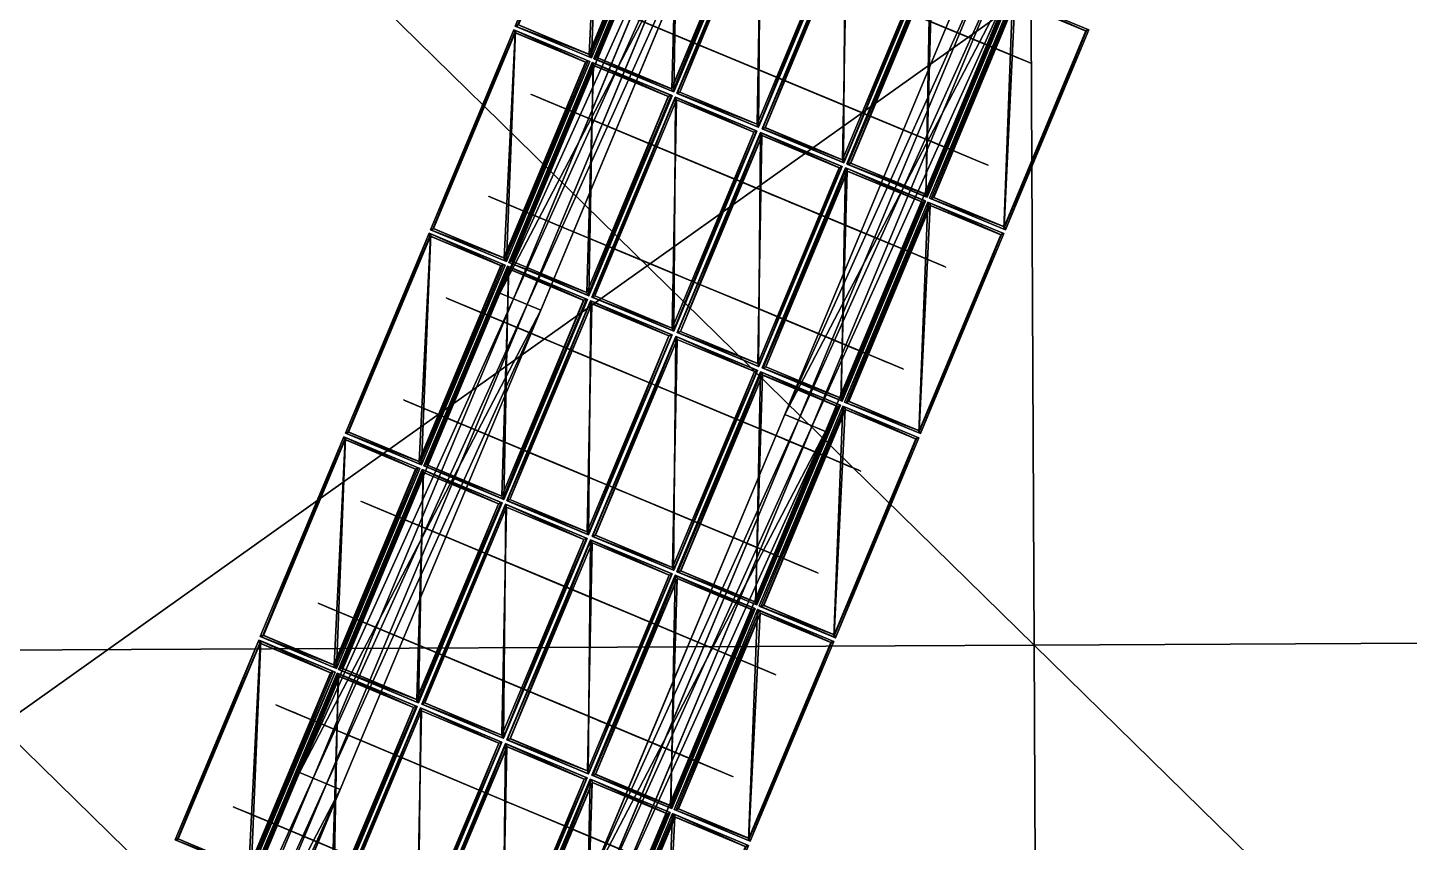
# Model space of a CAD drawing. Extents: x -372 to 678, y -263 to 741.
# Drawn here: x 245.29 to 260.92, y 173.12 to 182.33 of the extents above; entities that cross this region are included whole.
import ezdxf

# ---------------------------------------------------------------- set-up
doc = ezdxf.new("R2010")
doc.units = 0
doc.header["$LTSCALE"] = 0.0254
doc.layers.get('0').update_dxf_attribs({"linetype": 'CONTINUOUS'})
doc.layers.add('LOCATION_SNAPSHOT', color=144, linetype='CONTINUOUS')
doc.layers.add('LOCATION_TERRAIN', color=36, linetype='CONTINUOUS')

# ---------------------------------------------------------------- blocks, each defined once
blk = doc.blocks.new('LOCATION_SNAPSHOT')
at = {"color": 8}
mesh = blk.add_polyface(dxfattribs=at)
corners = [(-369.308, -262.945), (369.306, 262.947), (-371.821, 259.377), (371.824, -259.377)]
mesh.append_faces([[corners[k] for k in face] for face in [(0, 1, 2), (1, 0, 3)]], dxfattribs={"vtx0": -1, "color": 8})
blk = doc.blocks.new('LOCATION_TERRAIN')
at = {"color": 8}
mesh = blk.add_polyface(dxfattribs=at)
corners = [(256.672, 175.348, 9.268), (256.612, 187.784, 8.785), (244.051, 187.724, 8.747)]
mesh.append_faces([[corners[k] for k in face] for face in [(0, 1, 2)]], dxfattribs={"color": 8})
mesh = blk.add_polyface(dxfattribs=at)
corners = [(269.234, 175.409, 9), (269.174, 187.845, 8.823), (256.612, 187.784, 8.785)]
mesh.append_faces([[corners[k] for k in face] for face in [(0, 1, 2)]], dxfattribs={"color": 8})
mesh = blk.add_polyface(dxfattribs=at)
corners = [(269.234, 175.409, 9), (256.612, 187.784, 8.785), (256.672, 175.348, 9.268)]
mesh.append_faces([[corners[k] for k in face] for face in [(0, 1, 2)]], dxfattribs={"color": 8})
mesh = blk.add_polyface(dxfattribs=at)
corners = [(256.672, 175.348, 9.268), (244.051, 187.724, 8.747), (244.111, 175.287, 9.537)]
mesh.append_faces([[corners[k] for k in face] for face in [(0, 1, 2)]], dxfattribs={"color": 8})
mesh = blk.add_polyface(dxfattribs=at)
corners = [(256.732, 162.912, 9.557), (256.672, 175.348, 9.268), (244.111, 175.287, 9.537)]
mesh.append_faces([[corners[k] for k in face] for face in [(0, 1, 2)]], dxfattribs={"color": 8})
mesh = blk.add_polyface(dxfattribs=at)
corners = [(256.732, 162.912, 9.557), (244.111, 175.287, 9.537), (244.171, 162.851, 10.151)]
mesh.append_faces([[corners[k] for k in face] for face in [(0, 1, 2)]], dxfattribs={"color": 8})
mesh = blk.add_polyface(dxfattribs=at)
corners = [(269.294, 162.972, 8.963), (269.234, 175.409, 9), (256.672, 175.348, 9.268)]
mesh.append_faces([[corners[k] for k in face] for face in [(0, 1, 2)]], dxfattribs={"color": 8})
mesh = blk.add_polyface(dxfattribs=at)
corners = [(269.294, 162.972, 8.963), (256.672, 175.348, 9.268), (256.732, 162.912, 9.557)]
mesh.append_faces([[corners[k] for k in face] for face in [(0, 1, 2)]], dxfattribs={"color": 8})
blk = doc.blocks.new('GROUP_55')
at = {"color": 0}
for p, q in [((41.172, -1.702, -0.221), (35.184, -1.444, -0.229)), ((41.172, -1.702, 0.279), (35.184, -1.444, 0.271)), ((41.172, -1.702, 0.279), (35.184, -1.444, 0.271)), ((41.172, -1.702, -0.221), (35.184, -1.444, -0.229)), ((41.165, -1.869, -0.221), (35.177, -1.611, -0.229)), ((41.165, -1.869, -0.221), (35.177, -1.611, -0.229)), ((41.165, -1.869, 0.029), (35.177, -1.611, 0.021)), ((41.165, -1.869, 0.029), (35.177, -1.611, 0.021)), ((41.151, -2.202, 0.279), (41.172, -1.702, 0.279)), ((41.151, -2.202, 0.279), (41.172, -1.702, 0.279)), ((41.172, -1.702, -0.221), (41.165, -1.869, -0.221)), ((41.172, -1.702, -0.221), (41.165, -1.869, -0.221)), ((41.172, -1.702, 0.279), (41.172, -1.702, -0.221)), ((47.041, -1.946, -0.212), (41.172, -1.702, -0.221)), ((47.041, -1.946, 0.288), (41.172, -1.702, 0.279)), ((47.041, -1.946, 0.288), (41.172, -1.702, 0.279)), ((47.041, -1.946, -0.212), (41.172, -1.702, -0.221)), ((41.172, -1.702, 0.279), (41.172, -1.702, -0.221)), ((41.158, -2.035, 0.029), (35.17, -1.777, 0.021)), ((41.158, -2.035, 0.029), (35.17, -1.777, 0.021)), ((41.158, -2.035, -0.221), (35.17, -1.777, -0.229)), ((41.158, -2.035, -0.221), (35.17, -1.777, -0.229)), ((41.165, -1.869, 0.029), (41.158, -2.035, 0.029)), ((41.165, -1.869, 0.029), (41.158, -2.035, 0.029)), ((41.165, -1.869, -0.221), (41.165, -1.869, 0.029)), ((47.034, -2.112, -0.212), (41.165, -1.869, -0.221)), ((47.034, -2.112, -0.212), (41.165, -1.869, -0.221)), ((47.034, -2.112, 0.038), (41.165, -1.869, 0.029)), ((41.165, -1.869, -0.221), (41.165, -1.869, 0.029)), ((47.034, -2.112, 0.038), (41.165, -1.869, 0.029)), ((41.151, -2.202, -0.221), (35.162, -1.944, -0.229)), ((41.151, -2.202, -0.221), (35.162, -1.944, -0.229)), ((41.151, -2.202, 0.279), (35.162, -1.944, 0.271)), ((41.151, -2.202, 0.279), (35.162, -1.944, 0.271)), ((47.021, -2.445, 0.288), (47.041, -1.946, 0.288)), ((47.021, -2.445, 0.288), (47.041, -1.946, 0.288)), ((47.041, -1.946, -0.212), (47.034, -2.112, -0.212)), ((47.041, -1.946, -0.212), (47.034, -2.112, -0.212)), ((47.041, -1.946, 0.288), (47.041, -1.946, -0.212)), ((52.795, -2.174, -0.202), (47.041, -1.946, -0.212)), ((52.795, -2.174, 0.298), (47.041, -1.946, 0.288)), ((52.795, -2.174, 0.298), (47.041, -1.946, 0.288)), ((52.795, -2.174, -0.202), (47.041, -1.946, -0.212)), ((47.041, -1.946, 0.288), (47.041, -1.946, -0.212)), ((41.158, -2.035, -0.221), (41.151, -2.202, -0.221)), ((41.158, -2.035, -0.221), (41.151, -2.202, -0.221)), ((41.158, -2.035, 0.029), (41.158, -2.035, -0.221)), ((47.028, -2.279, 0.038), (41.158, -2.035, 0.029)), ((47.028, -2.279, 0.038), (41.158, -2.035, 0.029)), ((47.028, -2.279, -0.212), (41.158, -2.035, -0.221)), ((41.158, -2.035, 0.029), (41.158, -2.035, -0.221)), ((47.028, -2.279, -0.212), (41.158, -2.035, -0.221)), ((47.034, -2.112, 0.038), (47.028, -2.279, 0.038)), ((47.034, -2.112, 0.038), (47.028, -2.279, 0.038)), ((47.034, -2.112, -0.212), (47.034, -2.112, 0.038)), ((52.788, -2.341, -0.202), (47.034, -2.112, -0.212)), ((52.788, -2.341, -0.202), (47.034, -2.112, -0.212)), ((52.788, -2.341, 0.048), (47.034, -2.112, 0.038)), ((47.034, -2.112, -0.212), (47.034, -2.112, 0.038)), ((52.788, -2.341, 0.048), (47.034, -2.112, 0.038)), ((41.151, -2.202, -0.221), (41.151, -2.202, 0.279)), ((47.021, -2.445, -0.212), (41.151, -2.202, -0.221)), ((47.021, -2.445, -0.212), (41.151, -2.202, -0.221)), ((47.021, -2.445, 0.288), (41.151, -2.202, 0.279)), ((41.151, -2.202, -0.221), (41.151, -2.202, 0.279)), ((47.021, -2.445, 0.288), (41.151, -2.202, 0.279)), ((47.028, -2.279, -0.212), (47.021, -2.445, -0.212)), ((47.028, -2.279, -0.212), (47.021, -2.445, -0.212)), ((47.028, -2.279, 0.038), (47.028, -2.279, -0.212)), ((52.782, -2.507, 0.048), (47.028, -2.279, 0.038)), ((52.782, -2.507, 0.048), (47.028, -2.279, 0.038)), ((52.782, -2.507, -0.202), (47.028, -2.279, -0.212)), ((47.028, -2.279, 0.038), (47.028, -2.279, -0.212)), ((52.782, -2.507, -0.202), (47.028, -2.279, -0.212)), ((47.021, -2.445, -0.212), (47.021, -2.445, 0.288)), ((52.775, -2.674, -0.202), (47.021, -2.445, -0.212)), ((52.775, -2.674, -0.202), (47.021, -2.445, -0.212)), ((52.775, -2.674, 0.298), (47.021, -2.445, 0.288)), ((47.021, -2.445, -0.212), (47.021, -2.445, 0.288)), ((52.775, -2.674, 0.298), (47.021, -2.445, 0.288))]:
    blk.add_line(p, q, dxfattribs=at)
mesh = blk.add_polyface(dxfattribs=at)
corners = [(41.151, -2.202, 0.279), (35.184, -1.444, 0.271), (35.162, -1.944, 0.271), (41.172, -1.702, 0.279)]
mesh.append_faces([[corners[k] for k in face] for face in [(0, 1, 2), (1, 0, 3)]], dxfattribs={"vtx0": -1, "color": 0})
mesh = blk.add_polyface(dxfattribs=at)
corners = [(35.184, -1.444, -0.229), (41.165, -1.869, -0.221), (35.177, -1.611, -0.229), (41.172, -1.702, -0.221)]
mesh.append_faces([[corners[k] for k in face] for face in [(0, 1, 2), (1, 0, 3)]], dxfattribs={"vtx0": -1, "color": 0})
mesh = blk.add_polyface(dxfattribs=at)
corners = [(35.184, -1.444, 0.271), (41.172, -1.702, -0.221), (35.184, -1.444, -0.229), (41.172, -1.702, 0.279)]
mesh.append_faces([[corners[k] for k in face] for face in [(0, 1, 2), (1, 0, 3)]], dxfattribs={"vtx0": -1, "color": 0})
mesh = blk.add_polyface(dxfattribs=at)
corners = [(35.177, -1.611, 0.021), (41.158, -2.035, 0.029), (35.17, -1.777, 0.021), (41.165, -1.869, 0.029)]
mesh.append_faces([[corners[k] for k in face] for face in [(0, 1, 2), (1, 0, 3)]], dxfattribs={"vtx0": -1, "color": 0})
mesh = blk.add_polyface(dxfattribs=at)
corners = [(41.165, -1.869, -0.221), (35.177, -1.611, 0.021), (35.177, -1.611, -0.229), (41.165, -1.869, 0.029)]
mesh.append_faces([[corners[k] for k in face] for face in [(0, 1, 2), (1, 0, 3)]], dxfattribs={"vtx0": -1, "color": 0})
mesh = blk.add_polyface(dxfattribs=at)
corners = [(47.021, -2.445, 0.288), (41.172, -1.702, 0.279), (41.151, -2.202, 0.279), (47.041, -1.946, 0.288)]
mesh.append_faces([[corners[k] for k in face] for face in [(0, 1, 2), (1, 0, 3)]], dxfattribs={"vtx0": -1, "color": 0})
mesh = blk.add_polyface(dxfattribs=at)
corners = [(41.172, -1.702, -0.221), (47.034, -2.112, -0.212), (41.165, -1.869, -0.221), (47.041, -1.946, -0.212)]
mesh.append_faces([[corners[k] for k in face] for face in [(0, 1, 2), (1, 0, 3)]], dxfattribs={"vtx0": -1, "color": 0})
mesh = blk.add_polyface(dxfattribs=at)
corners = [(41.172, -1.702, 0.279), (47.041, -1.946, -0.212), (41.172, -1.702, -0.221), (47.041, -1.946, 0.288)]
mesh.append_faces([[corners[k] for k in face] for face in [(0, 1, 2), (1, 0, 3)]], dxfattribs={"vtx0": -1, "color": 0})
mesh = blk.add_polyface(dxfattribs=at)
corners = [(35.17, -1.777, -0.229), (41.151, -2.202, -0.221), (35.162, -1.944, -0.229), (41.158, -2.035, -0.221)]
mesh.append_faces([[corners[k] for k in face] for face in [(0, 1, 2), (1, 0, 3)]], dxfattribs={"vtx0": -1, "color": 0})
mesh = blk.add_polyface(dxfattribs=at)
corners = [(35.17, -1.777, 0.021), (41.158, -2.035, -0.221), (35.17, -1.777, -0.229), (41.158, -2.035, 0.029)]
mesh.append_faces([[corners[k] for k in face] for face in [(0, 1, 2), (1, 0, 3)]], dxfattribs={"vtx0": -1, "color": 0})
mesh = blk.add_polyface(dxfattribs=at)
corners = [(41.165, -1.869, 0.029), (47.028, -2.279, 0.038), (41.158, -2.035, 0.029), (47.034, -2.112, 0.038)]
mesh.append_faces([[corners[k] for k in face] for face in [(0, 1, 2), (1, 0, 3)]], dxfattribs={"vtx0": -1, "color": 0})
mesh = blk.add_polyface(dxfattribs=at)
corners = [(47.034, -2.112, -0.212), (41.165, -1.869, 0.029), (41.165, -1.869, -0.221), (47.034, -2.112, 0.038)]
mesh.append_faces([[corners[k] for k in face] for face in [(0, 1, 2), (1, 0, 3)]], dxfattribs={"vtx0": -1, "color": 0})
mesh = blk.add_polyface(dxfattribs=at)
corners = [(41.151, -2.202, -0.221), (35.162, -1.944, 0.271), (35.162, -1.944, -0.229), (41.151, -2.202, 0.279)]
mesh.append_faces([[corners[k] for k in face] for face in [(0, 1, 2), (1, 0, 3)]], dxfattribs={"vtx0": -1, "color": 0})
mesh = blk.add_polyface(dxfattribs=at)
corners = [(52.775, -2.674, 0.298), (47.041, -1.946, 0.288), (47.021, -2.445, 0.288), (52.795, -2.174, 0.298)]
mesh.append_faces([[corners[k] for k in face] for face in [(0, 1, 2), (1, 0, 3)]], dxfattribs={"vtx0": -1, "color": 0})
mesh = blk.add_polyface(dxfattribs=at)
corners = [(47.041, -1.946, -0.212), (52.788, -2.341, -0.202), (47.034, -2.112, -0.212), (52.795, -2.174, -0.202)]
mesh.append_faces([[corners[k] for k in face] for face in [(0, 1, 2), (1, 0, 3)]], dxfattribs={"vtx0": -1, "color": 0})
mesh = blk.add_polyface(dxfattribs=at)
corners = [(47.041, -1.946, 0.288), (52.795, -2.174, -0.202), (47.041, -1.946, -0.212), (52.795, -2.174, 0.298)]
mesh.append_faces([[corners[k] for k in face] for face in [(0, 1, 2), (1, 0, 3)]], dxfattribs={"vtx0": -1, "color": 0})
mesh = blk.add_polyface(dxfattribs=at)
corners = [(41.158, -2.035, -0.221), (47.021, -2.445, -0.212), (41.151, -2.202, -0.221), (47.028, -2.279, -0.212)]
mesh.append_faces([[corners[k] for k in face] for face in [(0, 1, 2), (1, 0, 3)]], dxfattribs={"vtx0": -1, "color": 0})
mesh = blk.add_polyface(dxfattribs=at)
corners = [(41.158, -2.035, 0.029), (47.028, -2.279, -0.212), (41.158, -2.035, -0.221), (47.028, -2.279, 0.038)]
mesh.append_faces([[corners[k] for k in face] for face in [(0, 1, 2), (1, 0, 3)]], dxfattribs={"vtx0": -1, "color": 0})
mesh = blk.add_polyface(dxfattribs=at)
corners = [(47.034, -2.112, 0.038), (52.782, -2.507, 0.048), (47.028, -2.279, 0.038), (52.788, -2.341, 0.048)]
mesh.append_faces([[corners[k] for k in face] for face in [(0, 1, 2), (1, 0, 3)]], dxfattribs={"vtx0": -1, "color": 0})
mesh = blk.add_polyface(dxfattribs=at)
corners = [(52.788, -2.341, -0.202), (47.034, -2.112, 0.038), (47.034, -2.112, -0.212), (52.788, -2.341, 0.048)]
mesh.append_faces([[corners[k] for k in face] for face in [(0, 1, 2), (1, 0, 3)]], dxfattribs={"vtx0": -1, "color": 0})
mesh = blk.add_polyface(dxfattribs=at)
corners = [(47.021, -2.445, -0.212), (41.151, -2.202, 0.279), (41.151, -2.202, -0.221), (47.021, -2.445, 0.288)]
mesh.append_faces([[corners[k] for k in face] for face in [(0, 1, 2), (1, 0, 3)]], dxfattribs={"vtx0": -1, "color": 0})
mesh = blk.add_polyface(dxfattribs=at)
corners = [(47.028, -2.279, -0.212), (52.775, -2.674, -0.202), (47.021, -2.445, -0.212), (52.782, -2.507, -0.202)]
mesh.append_faces([[corners[k] for k in face] for face in [(0, 1, 2), (1, 0, 3)]], dxfattribs={"vtx0": -1, "color": 0})
mesh = blk.add_polyface(dxfattribs=at)
corners = [(47.028, -2.279, 0.038), (52.782, -2.507, -0.202), (47.028, -2.279, -0.212), (52.782, -2.507, 0.048)]
mesh.append_faces([[corners[k] for k in face] for face in [(0, 1, 2), (1, 0, 3)]], dxfattribs={"vtx0": -1, "color": 0})
mesh = blk.add_polyface(dxfattribs=at)
corners = [(52.775, -2.674, -0.202), (47.021, -2.445, 0.288), (47.021, -2.445, -0.212), (52.775, -2.674, 0.298)]
mesh.append_faces([[corners[k] for k in face] for face in [(0, 1, 2), (1, 0, 3)]], dxfattribs={"vtx0": -1, "color": 0})
blk = doc.blocks.new('GROUP264_1')
at = {"color": 9}
blk.add_blockref('GROUP_55', (0, 0), dxfattribs=at)
blk = doc.blocks.new('GROUP263_1')
at = {"color": 0}
blk.add_blockref('GROUP264_1', (0, 0), dxfattribs=at)
blk = doc.blocks.new('GROUP_56')
at = {"color": 0}
for p, q in [((47.054, -1.946, -0.212), (41.183, -1.703, -0.221)), ((47.054, -1.946, 0.288), (41.183, -1.703, 0.279)), ((47.054, -1.946, 0.288), (41.183, -1.703, 0.279)), ((47.054, -1.946, -0.212), (41.183, -1.703, -0.221)), ((47.047, -2.112, -0.212), (41.176, -1.869, -0.221)), ((47.047, -2.112, -0.212), (41.176, -1.869, -0.221)), ((47.047, -2.112, 0.038), (41.176, -1.869, 0.029)), ((47.047, -2.112, 0.038), (41.176, -1.869, 0.029)), ((47.034, -2.445, 0.288), (47.054, -1.946, 0.288)), ((47.034, -2.445, 0.288), (47.054, -1.946, 0.288)), ((47.054, -1.946, -0.212), (47.047, -2.112, -0.212)), ((47.054, -1.946, -0.212), (47.047, -2.112, -0.212)), ((47.054, -1.946, 0.288), (47.054, -1.946, -0.212)), ((52.809, -2.174, -0.202), (47.054, -1.946, -0.212)), ((52.809, -2.174, 0.298), (47.054, -1.946, 0.288)), ((52.809, -2.174, 0.298), (47.054, -1.946, 0.288)), ((52.809, -2.174, -0.202), (47.054, -1.946, -0.212)), ((47.054, -1.946, 0.288), (47.054, -1.946, -0.212)), ((47.041, -2.279, 0.038), (41.169, -2.036, 0.029)), ((47.041, -2.279, 0.038), (41.169, -2.036, 0.029)), ((47.041, -2.279, -0.212), (41.169, -2.036, -0.221)), ((47.041, -2.279, -0.212), (41.169, -2.036, -0.221)), ((47.047, -2.112, 0.038), (47.041, -2.279, 0.038)), ((47.047, -2.112, 0.038), (47.041, -2.279, 0.038)), ((47.047, -2.112, -0.212), (47.047, -2.112, 0.038)), ((52.803, -2.341, -0.202), (47.047, -2.112, -0.212)), ((52.803, -2.341, -0.202), (47.047, -2.112, -0.212)), ((52.803, -2.341, 0.048), (47.047, -2.112, 0.038)), ((47.047, -2.112, -0.212), (47.047, -2.112, 0.038)), ((52.803, -2.341, 0.048), (47.047, -2.112, 0.038)), ((47.034, -2.445, -0.212), (41.162, -2.202, -0.221)), ((47.034, -2.445, -0.212), (41.162, -2.202, -0.221)), ((47.034, -2.445, 0.288), (41.162, -2.202, 0.279)), ((47.034, -2.445, 0.288), (41.162, -2.202, 0.279)), ((47.041, -2.279, -0.212), (47.034, -2.445, -0.212)), ((47.041, -2.279, -0.212), (47.034, -2.445, -0.212)), ((47.041, -2.279, 0.038), (47.041, -2.279, -0.212)), ((52.796, -2.508, 0.048), (47.041, -2.279, 0.038)), ((52.796, -2.508, 0.048), (47.041, -2.279, 0.038)), ((52.796, -2.508, -0.202), (47.041, -2.279, -0.212)), ((47.041, -2.279, 0.038), (47.041, -2.279, -0.212)), ((52.796, -2.508, -0.202), (47.041, -2.279, -0.212)), ((47.034, -2.445, -0.212), (47.034, -2.445, 0.288)), ((52.79, -2.674, -0.202), (47.034, -2.445, -0.212)), ((52.79, -2.674, -0.202), (47.034, -2.445, -0.212)), ((52.79, -2.674, 0.298), (47.034, -2.445, 0.288)), ((47.034, -2.445, -0.212), (47.034, -2.445, 0.288)), ((52.79, -2.674, 0.298), (47.034, -2.445, 0.288))]:
    blk.add_line(p, q, dxfattribs=at)
mesh = blk.add_polyface(dxfattribs=at)
corners = [(47.034, -2.445, 0.288), (41.183, -1.703, 0.279), (41.162, -2.202, 0.279), (47.054, -1.946, 0.288)]
mesh.append_faces([[corners[k] for k in face] for face in [(0, 1, 2), (1, 0, 3)]], dxfattribs={"vtx0": -1, "color": 0})
mesh = blk.add_polyface(dxfattribs=at)
corners = [(41.183, -1.703, -0.221), (47.047, -2.112, -0.212), (41.176, -1.869, -0.221), (47.054, -1.946, -0.212)]
mesh.append_faces([[corners[k] for k in face] for face in [(0, 1, 2), (1, 0, 3)]], dxfattribs={"vtx0": -1, "color": 0})
mesh = blk.add_polyface(dxfattribs=at)
corners = [(41.183, -1.703, 0.279), (47.054, -1.946, -0.212), (41.183, -1.703, -0.221), (47.054, -1.946, 0.288)]
mesh.append_faces([[corners[k] for k in face] for face in [(0, 1, 2), (1, 0, 3)]], dxfattribs={"vtx0": -1, "color": 0})
mesh = blk.add_polyface(dxfattribs=at)
corners = [(41.176, -1.869, 0.029), (47.041, -2.279, 0.038), (41.169, -2.036, 0.029), (47.047, -2.112, 0.038)]
mesh.append_faces([[corners[k] for k in face] for face in [(0, 1, 2), (1, 0, 3)]], dxfattribs={"vtx0": -1, "color": 0})
mesh = blk.add_polyface(dxfattribs=at)
corners = [(47.047, -2.112, -0.212), (41.176, -1.869, 0.029), (41.176, -1.869, -0.221), (47.047, -2.112, 0.038)]
mesh.append_faces([[corners[k] for k in face] for face in [(0, 1, 2), (1, 0, 3)]], dxfattribs={"vtx0": -1, "color": 0})
mesh = blk.add_polyface(dxfattribs=at)
corners = [(52.79, -2.674, 0.298), (47.054, -1.946, 0.288), (47.034, -2.445, 0.288), (52.809, -2.174, 0.298)]
mesh.append_faces([[corners[k] for k in face] for face in [(0, 1, 2), (1, 0, 3)]], dxfattribs={"vtx0": -1, "color": 0})
mesh = blk.add_polyface(dxfattribs=at)
corners = [(47.054, -1.946, -0.212), (52.803, -2.341, -0.202), (47.047, -2.112, -0.212), (52.809, -2.174, -0.202)]
mesh.append_faces([[corners[k] for k in face] for face in [(0, 1, 2), (1, 0, 3)]], dxfattribs={"vtx0": -1, "color": 0})
mesh = blk.add_polyface(dxfattribs=at)
corners = [(47.054, -1.946, 0.288), (52.809, -2.174, -0.202), (47.054, -1.946, -0.212), (52.809, -2.174, 0.298)]
mesh.append_faces([[corners[k] for k in face] for face in [(0, 1, 2), (1, 0, 3)]], dxfattribs={"vtx0": -1, "color": 0})
mesh = blk.add_polyface(dxfattribs=at)
corners = [(41.169, -2.036, -0.221), (47.034, -2.445, -0.212), (41.162, -2.202, -0.221), (47.041, -2.279, -0.212)]
mesh.append_faces([[corners[k] for k in face] for face in [(0, 1, 2), (1, 0, 3)]], dxfattribs={"vtx0": -1, "color": 0})
mesh = blk.add_polyface(dxfattribs=at)
corners = [(41.169, -2.036, 0.029), (47.041, -2.279, -0.212), (41.169, -2.036, -0.221), (47.041, -2.279, 0.038)]
mesh.append_faces([[corners[k] for k in face] for face in [(0, 1, 2), (1, 0, 3)]], dxfattribs={"vtx0": -1, "color": 0})
mesh = blk.add_polyface(dxfattribs=at)
corners = [(47.047, -2.112, 0.038), (52.796, -2.508, 0.048), (47.041, -2.279, 0.038), (52.803, -2.341, 0.048)]
mesh.append_faces([[corners[k] for k in face] for face in [(0, 1, 2), (1, 0, 3)]], dxfattribs={"vtx0": -1, "color": 0})
mesh = blk.add_polyface(dxfattribs=at)
corners = [(52.803, -2.341, -0.202), (47.047, -2.112, 0.038), (47.047, -2.112, -0.212), (52.803, -2.341, 0.048)]
mesh.append_faces([[corners[k] for k in face] for face in [(0, 1, 2), (1, 0, 3)]], dxfattribs={"vtx0": -1, "color": 0})
mesh = blk.add_polyface(dxfattribs=at)
corners = [(47.034, -2.445, -0.212), (41.162, -2.202, 0.279), (41.162, -2.202, -0.221), (47.034, -2.445, 0.288)]
mesh.append_faces([[corners[k] for k in face] for face in [(0, 1, 2), (1, 0, 3)]], dxfattribs={"vtx0": -1, "color": 0})
mesh = blk.add_polyface(dxfattribs=at)
corners = [(47.041, -2.279, -0.212), (52.79, -2.674, -0.202), (47.034, -2.445, -0.212), (52.796, -2.508, -0.202)]
mesh.append_faces([[corners[k] for k in face] for face in [(0, 1, 2), (1, 0, 3)]], dxfattribs={"vtx0": -1, "color": 0})
mesh = blk.add_polyface(dxfattribs=at)
corners = [(47.041, -2.279, 0.038), (52.796, -2.508, -0.202), (47.041, -2.279, -0.212), (52.796, -2.508, 0.048)]
mesh.append_faces([[corners[k] for k in face] for face in [(0, 1, 2), (1, 0, 3)]], dxfattribs={"vtx0": -1, "color": 0})
mesh = blk.add_polyface(dxfattribs=at)
corners = [(52.79, -2.674, -0.202), (47.034, -2.445, 0.288), (47.034, -2.445, -0.212), (52.79, -2.674, 0.298)]
mesh.append_faces([[corners[k] for k in face] for face in [(0, 1, 2), (1, 0, 3)]], dxfattribs={"vtx0": -1, "color": 0})
blk = doc.blocks.new('GROUP265_1')
at = {"color": 9}
blk.add_blockref('GROUP_56', (0, 0), dxfattribs=at)
blk = doc.blocks.new('GROUP264_2')
at = {"color": 0}
blk.add_blockref('GROUP265_1', (0, 0), dxfattribs=at)
blk = doc.blocks.new('SOLAR_PANEL_1')
at = {"color": 0}
for p, q in [((0, 0.025), (0, 2.475)), ((0, 2.475), (1, 2.475)), ((0, 2.475), (1, 2.475)), ((0, 2.475), (0, 2.475, 0.05)), ((0, 2.475, 0.05), (1, 2.475, 0.05)), ((0, 0.025), (0, 2.475)), ((0, 0.025, 0.05), (0, 2.475, 0.05)), ((0, 2.475), (0, 2.475, 0.05)), ((0, 2.475, 0.05), (1, 2.475, 0.05)), ((0, 0.025, 0.05), (0, 2.475, 0.05)), ((0.975, 2.45, 0.05), (0.025, 2.45, 0.05)), ((0.025, 2.45, 0.05), (0.025, 0.05, 0.05)), ((0.975, 2.45, 0.05), (0.025, 2.45, 0.05)), ((0.025, 2.45, 0.05), (0.025, 2.45, 0.04)), ((0.975, 2.45, 0.04), (0.025, 2.45, 0.04)), ((0.025, 2.45, 0.05), (0.025, 0.05, 0.05)), ((0.025, 2.45, 0.04), (0.025, 0.05, 0.04)), ((0.025, 2.45, 0.05), (0.025, 2.45, 0.04)), ((0.025, 2.45, 0.04), (0.025, 0.05, 0.04)), ((0.975, 2.45, 0.04), (0.025, 2.45, 0.04)), ((0.975, 0.05, 0.05), (0.975, 2.45, 0.05)), ((0.975, 2.45, 0.05), (0.975, 2.45, 0.04)), ((0.975, 0.05, 0.05), (0.975, 2.45, 0.05)), ((0.975, 2.45, 0.05), (0.975, 2.45, 0.04)), ((0.975, 0.05, 0.04), (0.975, 2.45, 0.04)), ((0.975, 0.05, 0.04), (0.975, 2.45, 0.04)), ((1, 2.475), (1, 0.025)), ((1, 2.475), (1, 0.025)), ((1, 2.475), (1, 2.475, 0.05)), ((1, 2.475, 0.05), (1, 0.025, 0.05)), ((1, 2.475), (1, 2.475, 0.05)), ((1, 2.475, 0.05), (1, 0.025, 0.05)), ((1, 0.025), (0, 0.025)), ((0, 0.025), (0, 0.025, 0.05)), ((1, 0.025), (0, 0.025)), ((1, 0.025, 0.05), (0, 0.025, 0.05)), ((0, 0.025), (0, 0.025, 0.05)), ((1, 0.025, 0.05), (0, 0.025, 0.05)), ((0.025, 0.05, 0.05), (0.975, 0.05, 0.05)), ((0.025, 0.05, 0.05), (0.025, 0.05, 0.04)), ((0.025, 0.05, 0.05), (0.975, 0.05, 0.05)), ((0.025, 0.05, 0.04), (0.975, 0.05, 0.04)), ((0.025, 0.05, 0.05), (0.025, 0.05, 0.04)), ((0.025, 0.05, 0.04), (0.975, 0.05, 0.04)), ((0.975, 0.05, 0.05), (0.975, 0.05, 0.04)), ((0.975, 0.05, 0.05), (0.975, 0.05, 0.04)), ((1, 0.025), (1, 0.025, 0.05)), ((1, 0.025), (1, 0.025, 0.05))]:
    blk.add_line(p, q, dxfattribs=at)
mesh = blk.add_polyface(dxfattribs=at)
corners = [(0, 2.475), (1, 0.025), (0, 0.025), (1, 2.475)]
mesh.append_faces([[corners[k] for k in face] for face in [(0, 1, 2), (1, 0, 3)]], dxfattribs={"vtx0": -1, "color": 0})
mesh = blk.add_polyface(dxfattribs=at)
corners = [(0, 2.475, 0.05), (1, 2.475), (0, 2.475), (1, 2.475, 0.05)]
mesh.append_faces([[corners[k] for k in face] for face in [(0, 1, 2), (1, 0, 3)]], dxfattribs={"vtx0": -1, "color": 0})
mesh = blk.add_polyface(dxfattribs=at)
corners = [(0, 2.475, 0.05), (0, 0.025), (0, 0.025, 0.05), (0, 2.475)]
mesh.append_faces([[corners[k] for k in face] for face in [(0, 1, 2), (1, 0, 3)]], dxfattribs={"vtx0": -1, "color": 0})
mesh = blk.add_polyface(dxfattribs=at)
corners = [(0, 0.025, 0.05), (0.025, 0.05, 0.05), (0, 2.475, 0.05), (1, 0.025, 0.05), (0.975, 0.05, 0.05), (0.975, 2.45, 0.05), (0.025, 2.45, 0.05), (1, 2.475, 0.05)]
mesh.append_faces([[corners[k] for k in face] for face in [(0, 1, 2), (1, 3, 4), (4, 3, 5), (2, 6, 7), (6, 2, 1), (7, 5, 3)]], dxfattribs={"vtx0": -1, "vtx1": -1, "color": 0})
mesh.append_faces([[corners[k] for k in face] for face in [(1, 0, 3), (7, 6, 5)]], dxfattribs={"vtx0": -1, "vtx2": -1, "color": 0})
mesh = blk.add_polyface(dxfattribs=at)
corners = [(0.975, 2.45, 0.05), (0.025, 2.45, 0.04), (0.975, 2.45, 0.04), (0.025, 2.45, 0.05)]
mesh.append_faces([[corners[k] for k in face] for face in [(0, 1, 2), (1, 0, 3)]], dxfattribs={"vtx0": -1, "color": 0})
mesh = blk.add_polyface(dxfattribs=at)
corners = [(0.025, 2.45, 0.04), (0.025, 0.05, 0.05), (0.025, 0.05, 0.04), (0.025, 2.45, 0.05)]
mesh.append_faces([[corners[k] for k in face] for face in [(0, 1, 2), (1, 0, 3)]], dxfattribs={"vtx0": -1, "color": 0})
at = {"color": 153}
mesh = blk.add_polyface(dxfattribs=at)
corners = [(0.975, 0.05, 0.04), (0.025, 2.45, 0.04), (0.025, 0.05, 0.04), (0.975, 2.45, 0.04)]
mesh.append_faces([[corners[k] for k in face] for face in [(0, 1, 2), (1, 0, 3)]], dxfattribs={"vtx0": -1, "color": 153})
at = {"color": 0}
mesh = blk.add_polyface(dxfattribs=at)
corners = [(0.975, 2.45, 0.05), (0.975, 0.05, 0.04), (0.975, 0.05, 0.05), (0.975, 2.45, 0.04)]
mesh.append_faces([[corners[k] for k in face] for face in [(0, 1, 2), (1, 0, 3)]], dxfattribs={"vtx0": -1, "color": 0})
mesh = blk.add_polyface(dxfattribs=at)
corners = [(1, 2.475), (1, 0.025, 0.05), (1, 0.025), (1, 2.475, 0.05)]
mesh.append_faces([[corners[k] for k in face] for face in [(0, 1, 2), (1, 0, 3)]], dxfattribs={"vtx0": -1, "color": 0})
mesh = blk.add_polyface(dxfattribs=at)
corners = [(1, 0.025), (0, 0.025, 0.05), (0, 0.025), (1, 0.025, 0.05)]
mesh.append_faces([[corners[k] for k in face] for face in [(0, 1, 2), (1, 0, 3)]], dxfattribs={"vtx0": -1, "color": 0})
mesh = blk.add_polyface(dxfattribs=at)
corners = [(0.025, 0.05, 0.04), (0.975, 0.05, 0.05), (0.975, 0.05, 0.04), (0.025, 0.05, 0.05)]
mesh.append_faces([[corners[k] for k in face] for face in [(0, 1, 2), (1, 0, 3)]], dxfattribs={"vtx0": -1, "color": 0})
blk = doc.blocks.new('SOLAR_PANEL_STRUCTURE')
at = {"color": 0}
for p, q in [((5.014, 0, -0.009), (2.98, 0, -0.009)), ((2.98, 0, 0.031), (3.456, 0, 0.031)), ((3.456, 0, 0.031), (2.98, 0, 0.716)), ((3.021, 0, 0.728), (3.496, 0, 0.045)), ((3.496, 0, 0.045), (3.971, 0, 0.647)), ((4.009, 0, 0.631), (3.536, 0, 0.031)), ((3.536, 0, 0.031), (4.457, 0, 0.031)), ((4.457, 0, 0.031), (4.009, 0, 0.631)), ((4.059, 0, 0.63), (4.501, 0, 0.039)), ((4.501, 0, 0.039), (4.964, 0, 0.396)), ((4.555, 0, 0.031), (4.989, 0, 0.031)), ((4.989, 0, 0.365), (4.555, 0, 0.031)), ((4.989, 0, 0.031), (4.989, 0, 0.365)), ((5.417, 0, 0.2), (5.014, 0, -0.009)), ((5.029, 0, 0.374), (5.029, 0, 0.044)), ((5.029, 0, 0.044), (5.37, 0, 0.221)), ((5.496, 0, 0.165), (5.513, 0, 0.201))]:
    blk.add_line(p, q, dxfattribs=at)
at = {"color": 0, "extrusion": (4.81162e-16, 1, -7.04887e-16)}
blk.add_arc((-2.98, -5.374), 6.145, 90, 114.4293, dxfattribs=at)
at = {"color": 0}
mesh = blk.add_polyface(dxfattribs=at)
corners = [(4.457, 0, 0.031), (4.555, 0, 0.031), (3.536, 0, 0.031), (4.501, 0, 0.039), (4.989, 0, 0.365), (4.964, 0, 0.396), (5.029, 0, 0.374), (4.009, 0, 0.631), (4.059, 0, 0.63), (3.496, 0, 0.045), (3.971, 0, 0.647), (3.456, 0, 0.031), (2.98, 0, 0.716), (3.021, 0, 0.728), (2.98, 0, 0.771), (5.014, 0, -0.009), (5.029, 0, 0.044), (5.417, 0, 0.2), (4.989, 0, 0.031), (2.98, 0, -0.009), (5.37, 0, 0.221), (5.513, 0, 0.201), (5.016, 0, 0.424), (4.013, 0, 0.684), (5.496, 0, 0.165), (2.98, 0, 0.031)]
mesh.append_faces([[corners[k] for k in face] for face in [(0, 1, 2), (1, 3, 4), (7, 3, 0), (3, 7, 8), (9, 12, 13), (15, 16, 17), (18, 2, 1), (21, 20, 22), (22, 8, 23), (23, 13, 14), (4, 16, 18), (16, 4, 6)]], dxfattribs={"vtx0": -1, "vtx1": -1, "color": 0})
mesh.append_faces([[corners[k] for k in face] for face in [(1, 0, 3), (4, 5, 6), (11, 9, 2), (16, 15, 18), (18, 19, 11), (18, 11, 2), (17, 20, 21), (22, 6, 5), (23, 8, 7), (23, 7, 10)]], dxfattribs={"vtx0": -1, "vtx1": -1, "vtx2": -1, "color": 0})
mesh.append_faces([[corners[k] for k in face] for face in [(4, 3, 5), (9, 7, 2), (7, 9, 10), (9, 11, 12), (13, 12, 14), (18, 15, 19), (17, 16, 20), (22, 20, 6), (22, 5, 8), (23, 10, 13)]], dxfattribs={"vtx0": -1, "vtx2": -1, "color": 0})
mesh.append_faces([[corners[k] for k in face] for face in [(25, 11, 19)]], dxfattribs={"vtx1": -1, "color": 0})
mesh.append_faces([[corners[k] for k in face] for face in [(21, 24, 17)]], dxfattribs={"vtx2": -1, "color": 0})
blk = doc.blocks.new('GROUP0_4')
at = {"color": 0, "extrusion": (-0.411361, -5.15876e-17, 0.911472), "rotation": 90.00000000000011}
blk.add_blockref('SOLAR_PANEL_1', (1.25, -4.205, 2.182), dxfattribs=at)
at = {"color": 0, "extrusion": (-0.251634, -1.95439e-17, 0.967823), "rotation": 90.00000000000001}
blk.add_blockref('SOLAR_PANEL_1', (1.25, -3.484, 1.613), dxfattribs=at)
at = {"color": 0, "extrusion": (-0.084688, 3.20437e-17, 0.996408), "rotation": 90.00000000000004}
blk.add_blockref('SOLAR_PANEL_1', (1.25, -2.678, 1.175), dxfattribs=at)
at = {"color": 0, "extrusion": (0.084688, -2.46519e-32, 0.996408), "rotation": 270.0000000000001}
blk.add_blockref('SOLAR_PANEL_1', (-1.25, 1.809, 0.878), dxfattribs=at)
at = {"color": 0, "extrusion": (0.251634, -1.95439e-17, 0.967823), "rotation": 270}
blk.add_blockref('SOLAR_PANEL_1', (-1.25, 0.903, 0.733), dxfattribs=at)
at = {"color": 0, "extrusion": (0.411361, -1.95439e-17, 0.911472), "rotation": 270}
blk.add_blockref('SOLAR_PANEL_1', (-1.25, -0.015, 0.742), dxfattribs=at)
at = {"color": 9, "rotation": 180}
for p in [(1.23, 0.625, 0.259), (1.23, -0.625, 0.259)]:
    blk.add_blockref('SOLAR_PANEL_STRUCTURE', p, dxfattribs=at)
at = {"color": 9}
for p in [(-4.73, 0.625, 0.259), (-4.73, -0.625, 0.259)]:
    blk.add_blockref('SOLAR_PANEL_STRUCTURE', p, dxfattribs=at)
blk = doc.blocks.new('GROUP265_2')
at = {"color": 0, "extrusion": (-0.000700444, -0.001684, 0.999998), "rotation": 157.4142644114479}
blk.add_blockref('GROUP0_4', (252.446, 183.03, 17.38), dxfattribs=at)
at = {"color": 0, "extrusion": (-0.000687051, -0.001651, 0.999998), "rotation": 157.3998794459683}
blk.add_blockref('GROUP0_4', (251.487, 180.725, 17.389), dxfattribs=at)
at = {"color": 0, "extrusion": (-0.000617958, -0.001479, 0.999999), "rotation": 157.3261670868594}
blk.add_blockref('GROUP0_4', (250.526, 178.419, 17.437), dxfattribs=at)
at = {"color": 0, "extrusion": (-0.000602277, -0.00144, 0.999999), "rotation": 157.3095156704435}
blk.add_blockref('GROUP0_4', (249.563, 176.117, 17.448), dxfattribs=at)
at = {"color": 0, "extrusion": (-0.00054454, -0.001299, 0.999999), "rotation": 157.2487234669375}
blk.add_blockref('GROUP0_4', (248.6, 173.812, 17.487), dxfattribs=at)

msp = doc.modelspace()

# ---------------------------------------------------------------- block references
at = {"color": 0}
for name, p, rotation in [('GROUP263_1', (232.477, 135.887, 17.82), 69.68402965407222), ('GROUP264_2', (235.692, 134.503, 17.82), 69.68348705942535)]:
    msp.add_blockref(name, p, dxfattribs=dict(at, rotation=rotation))
msp.add_blockref('GROUP265_2', (0, 0), dxfattribs=at)
at = {"layer": 'LOCATION_SNAPSHOT', "color": 0}
msp.add_blockref('LOCATION_SNAPSHOT', (0, 0), dxfattribs=at)
at = {"layer": 'LOCATION_TERRAIN', "color": 0}
msp.add_blockref('LOCATION_TERRAIN', (0, 0), dxfattribs=at)

doc.saveas('drawing.dxf')
